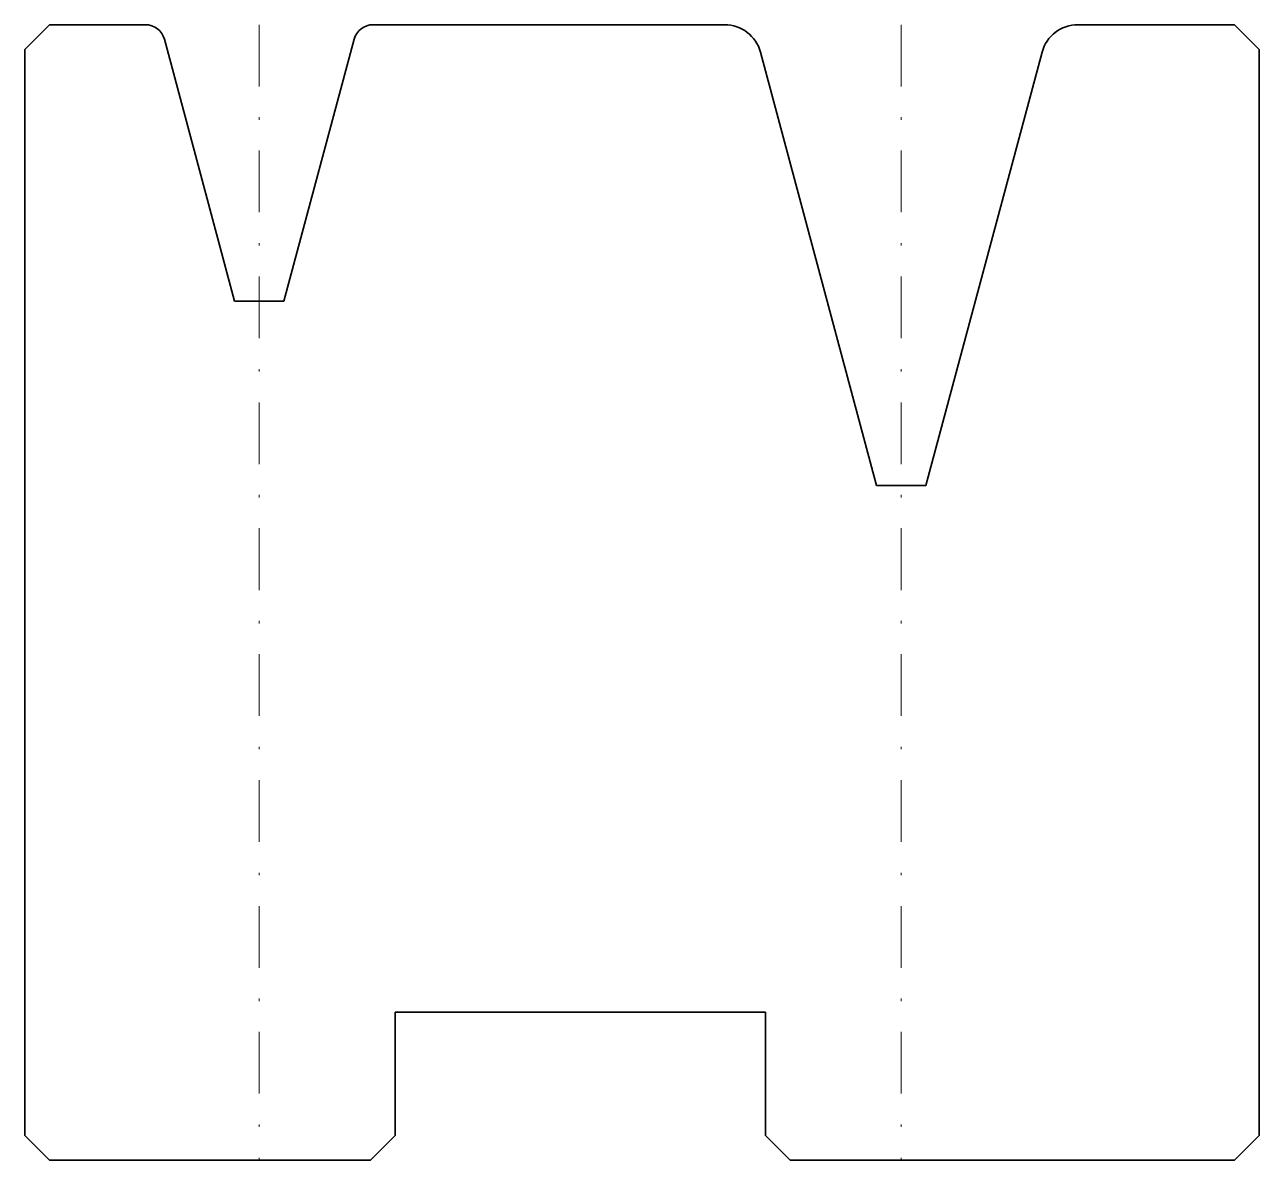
# Model space of a CAD drawing. Header units: millimetres. Extents: x -9.5 to 40.5, y -46 to 0.
import ezdxf

# ---------------------------------------------------------------- set-up
doc = ezdxf.new("R2010")
doc.units = ezdxf.units.MM
doc.header["$LTSCALE"] = 5
doc.linetypes.add('AUSGEZOGEN', pattern=[0])
doc.linetypes.add('DASHDOT', pattern=[1, 0.5, -0.25, 0, -0.25])
doc.layers.add('2', color=7, linetype='Continuous')

msp = doc.modelspace()

# ---------------------------------------------------------------- linework, layer by layer
at = {"layer": '2', "color": 7, "linetype": 'AUSGEZOGEN', "lineweight": 35}
for p, q in [((-8.5, 0), (-9.5, -1)), ((-4.614, 0), (-8.5, 0)), ((18.849, 0), (4.614, 0)), ((39.5, 0), (33.151, 0)), ((40.5, -1), (39.5, 0)), ((-9.5, -1), (-9.5, -45)), ((-1, -11.196), (-3.841, -0.593)), ((3.841, -0.593), (1, -11.196)), ((40.5, -45), (40.5, -1)), ((25, -18.66), (20.298, -1.112)), ((31.702, -1.112), (27, -18.66)), ((1, -11.196), (-1, -11.196)), ((27, -18.66), (25, -18.66)), ((5.5, -45), (5.5, -40)), ((5.5, -40), (20.5, -40)), ((20.5, -40), (20.5, -45)), ((-9.5, -45), (-8.5, -46)), ((4.5, -46), (5.5, -45)), ((20.5, -45), (21.5, -46)), ((39.5, -46), (40.5, -45)), ((-8.5, -46), (4.5, -46)), ((21.5, -46), (39.5, -46))]:
    msp.add_line(p, q, dxfattribs=at)
at = {"layer": '2', "color": 7, "linetype": 'DASHDOT', "lineweight": 18}
for p, q in [((0, 0), (0, -46)), ((26, 0), (26, -46))]:
    msp.add_line(p, q, dxfattribs=at)
at = {"layer": '2', "color": 7, "linetype": 'AUSGEZOGEN', "lineweight": 35}
for centre, radius, start, end in [((4.614, -0.8), 0.8, 90, 165), ((18.849, -1.5), 1.5, 15, 90), ((33.151, -1.5), 1.5, 90, 165), ((-4.614, -0.8), 0.8, 15, 90)]:
    msp.add_arc(centre, radius, start, end, dxfattribs=at)

doc.saveas('drawing.dxf')
